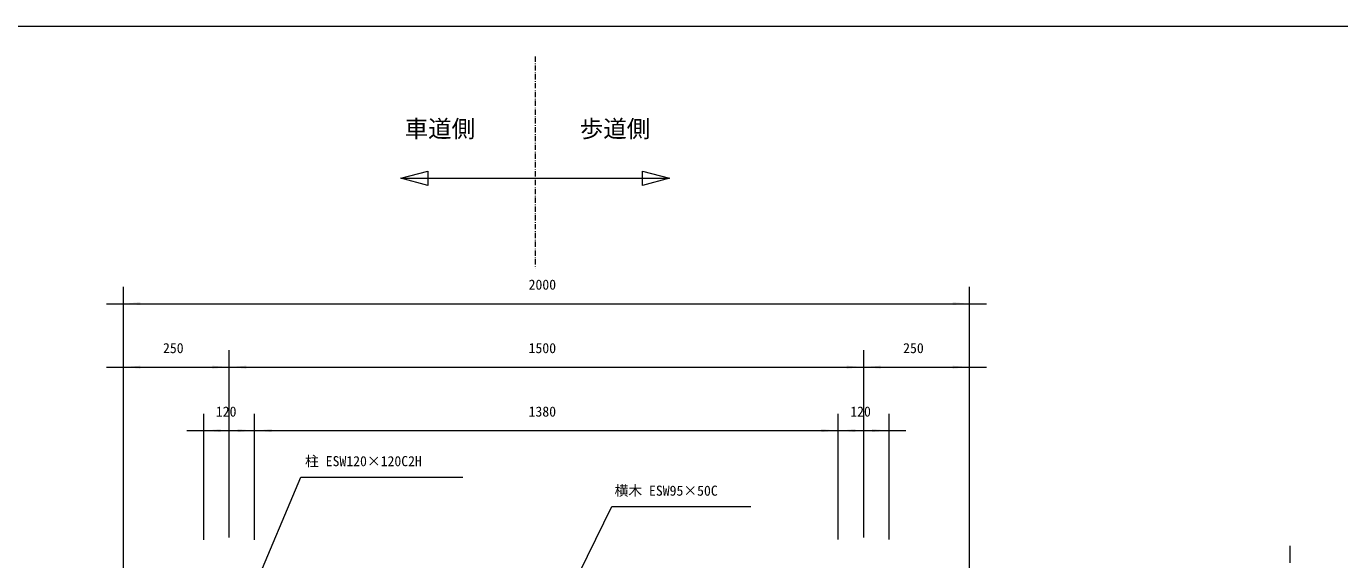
# Model space of a CAD drawing. Units: millimetres, scale not verified. Extents: x -3900 to 3900, y -2750 to 2750.
# Drawn here: x -2204 to 902, y 1489 to 2750 of the extents above; entities that cross this region are included whole.
import ezdxf
from ezdxf.enums import TextEntityAlignment as Align

# ---------------------------------------------------------------- set-up
doc = ezdxf.new("R2010")
doc.units = ezdxf.units.MM
doc.header["$LTSCALE"] = 20
doc.linetypes.add('USER6', pattern=[1.041641, 0.625, -0.208282, 0.069427, -0.138931])
doc.layers.add('0-1_IMPORTED', color=30, linetype='Continuous', lineweight=18)
doc.styles.add('ＭＳ ゴシック', font='')
doc.styles.get('ＭＳ ゴシック').set_extended_font_data('MS Gothic')

msp = doc.modelspace()

# ---------------------------------------------------------------- linework, layer by layer
at = {"layer": '0-1_IMPORTED', "linetype": 'USER6'}
msp.add_line((-1000.27, 2678.44), (-1000.27, 2178.44), dxfattribs=at)
at = {"layer": '0-1_IMPORTED'}
msp.add_line((-1317.77, 2390.94), (-682.77, 2390.94), dxfattribs=at)
at = {"layer": '0-1_IMPORTED', "color": 1}
for p, q in [((-1973.5, 1496.73), (-1973.5, 2134.38)), ((26.5, 1496.73), (26.5, 2134.38)), ((-2013.5, 2094.38), (-1973.5, 2094.38)), ((-1973.5, 2094.38), (26.5, 2094.38)), ((26.5, 2094.38), (66.5, 2094.38)), ((-1973.5, 1436.73), (-1973.5, 1984.38)), ((-1723.5, 1541.73), (-1723.5, 1984.38)), ((-1723.5, 1541.73), (-1723.5, 1984.38)), ((-223.5, 1541.73), (-223.5, 1984.38)), ((-223.5, 1541.73), (-223.5, 1984.38)), ((26.5, 1436.73), (26.5, 1984.38)), ((-2013.5, 1944.38), (-1973.5, 1944.38)), ((-1973.5, 1944.38), (-1723.5, 1944.38)), ((-1763.5, 1944.38), (-1723.5, 1944.38)), ((-1723.5, 1944.38), (-223.5, 1944.38)), ((-1723.5, 1944.38), (-1683.5, 1944.38)), ((-263.5, 1944.38), (-223.5, 1944.38)), ((-223.5, 1944.38), (-183.5, 1944.38)), ((-223.5, 1944.38), (26.5, 1944.38)), ((26.5, 1944.38), (66.5, 1944.38)), ((-1783.5, 1536.58), (-1783.5, 1834.38)), ((-1663.5, 1536.58), (-1663.5, 1834.38)), ((-1663.5, 1536.58), (-1663.5, 1834.38)), ((-283.5, 1536.73), (-283.5, 1834.38)), ((-283.5, 1536.73), (-283.5, 1834.38)), ((-163.5, 1536.73), (-163.5, 1834.38)), ((-1823.5, 1794.38), (-1783.5, 1794.38)), ((-1783.5, 1794.38), (-1663.5, 1794.38)), ((-1703.5, 1794.38), (-1663.5, 1794.38)), ((-1663.5, 1794.38), (-1623.5, 1794.38)), ((-1663.5, 1794.38), (-283.5, 1794.38)), ((-323.5, 1794.38), (-283.5, 1794.38)), ((-283.5, 1794.38), (-243.5, 1794.38)), ((-283.5, 1794.38), (-163.5, 1794.38)), ((-163.5, 1794.38), (-123.5, 1794.38)), ((-934, 1381.73), (-819, 1614.73)), ((-819, 1614.73), (-490, 1614.73)), ((784, 1521.73), (784, 1481.73))]:
    msp.add_line(p, q, dxfattribs=at)
at = {"layer": '0-1_IMPORTED'}
for points in [[(-3900, 2750), (3900, 2750), (3900, -2750), (-3900, -2750)], [(-1317.77, 2390.94), (-1254.27, 2407.95), (-1254.27, 2373.92)], [(-682.77, 2390.94), (-746.27, 2373.92), (-746.27, 2407.95)]]:
    msp.add_lwpolyline(points, close=True, dxfattribs=at)
at = {"layer": '0-1_IMPORTED', "color": 1}
msp.add_lwpolyline([(-1664, 1424.73), (-1554, 1684.73), (-1171, 1684.73)], dxfattribs=at)
for points in [[(-1973.5, 2094.38), (-1933.5, 2097.88), (-1933.5, 2090.88)], [(26.5, 2094.38), (-13.5, 2090.88), (-13.5, 2097.88)], [(-1973.5, 1944.38), (-1933.5, 1947.88), (-1933.5, 1940.88)], [(-1723.5, 1944.38), (-1763.5, 1940.88), (-1763.5, 1947.88)], [(-1723.5, 1944.38), (-1683.5, 1947.88), (-1683.5, 1940.88)], [(-223.5, 1944.38), (-263.5, 1940.88), (-263.5, 1947.88)], [(-223.5, 1944.38), (-183.5, 1947.88), (-183.5, 1940.88)], [(26.5, 1944.38), (-13.5, 1940.88), (-13.5, 1947.88)], [(-1783.5, 1794.38), (-1743.5, 1797.88), (-1743.5, 1790.88)], [(-1663.5, 1794.38), (-1703.5, 1790.88), (-1703.5, 1797.88)], [(-1663.5, 1794.38), (-1623.5, 1797.88), (-1623.5, 1790.88)], [(-283.5, 1794.38), (-323.5, 1790.88), (-323.5, 1797.88)], [(-283.5, 1794.38), (-243.5, 1797.88), (-243.5, 1790.88)], [(-163.5, 1794.38), (-203.5, 1790.88), (-203.5, 1797.88)]]:
    msp.add_solid(points, dxfattribs=at)

# ---------------------------------------------------------------- texts
at = {"layer": '0-1_IMPORTED', "color": 7, "style": 'ＭＳ ゴシック'}
for s, height, p in [('車道側', 40.7, (-1308.85, 2475.22)), ('歩道側', 40.7, (-894.77, 2475.22)), ('2000', 23.88, (-1015.83, 2120.31)), ('250', 23.88, (-1880.25, 1970.31)), ('1500', 23.88, (-1015.83, 1970.31)), ('250', 23.88, (-130.25, 1970.31)), ('120', 23.88, (-1755.25, 1820.31)), ('1380', 23.88, (-1015.83, 1820.31)), ('120', 23.88, (-255.25, 1820.31)), ('柱 ESW120×120C2H', 23.88, (-1544.37, 1703.1)), ('横木 ESW95×50C', 23.88, (-812.51, 1633.33))]:
    msp.add_text(s, height=height, dxfattribs=at).set_placement(p, align=Align.BOTTOM_LEFT)

doc.saveas('drawing.dxf')
